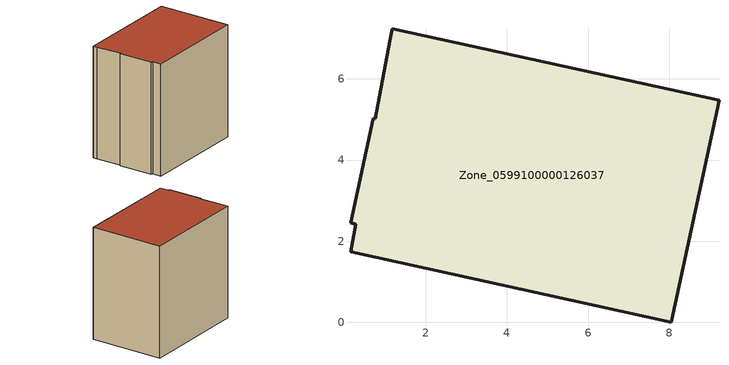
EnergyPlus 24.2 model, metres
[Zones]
Zone_0599100000126037
 floor ground (C_G): 0.14,1.74 0.27,2.42 0.15,2.46 0.7,5.03 0.76,5.02 1.11,6.93 1.17,7.24 9.23,5.48 8.05,0 z0
 wall outside (C_F): 8.05,0 9.23,5.48 1.17,7.24 1.11,6.93 0.76,5.02 0.7,5.03 0.15,2.46 0.27,2.42 0.14,1.74 8.05,0 z0:8.49
 roof outside (C_R): 0.27,2.42 0.14,1.74 8.05,0 9.23,5.48 1.17,7.24 1.11,6.93 0.76,5.02 0.7,5.03 0.15,2.46 z8.49
[BUILDING]
Pand.0599100000126037: North Axis=0; Terrain=City; Loads Convergence Tolerance Value=0.04; Temperature Convergence Tolerance Value=0.4; Solar Distribution=FullExterior; Maximum Number of Warmup Days=25; Minimum Number of Warmup Days=1
[Site:Location]
Rotterdam.The.Hague.AP_ZH_NLD Design_Conditions: Latitude=51.96; Longitude=4.45; Time Zone=1; Elevation=-4.5
[SITE:GROUNDTEMPERATURE:BUILDINGSURFACE]
18, 18, 18, 18, 18, 18, 18, 18, 18, 18, 18, 18
[MATERIAL] Thermal Absorptance=0.9; Solar Absorptance=0.7; Visible Absorptance=0.7
Name | Roughness | Thickness | Conductivity | Density | Specific Heat
G.TC.1975-1991 | MediumSmooth | 0.15 | 0.288461 | 540 | 1210
F.TC.1975-1991 | Rough | 0.3 | 0.230769 | 1920 | 840
R.TC.1975-1991 | MediumRough | 0.2 | 0.153846 | 1500 | 1000
[CONSTRUCTION]
C_G: G.TC.1975-1991
C_F: F.TC.1975-1991
C_R: R.TC.1975-1991
[ZONE]
Zone_0599100000126037: Type=1; Multiplier=1; Ceiling Height=Autocalculate; Volume=Autocalculate; Floor Area=autocalculate; Part of Total Floor Area=Yes
[ZONEINFILTRATION:DESIGNFLOWRATE]
Infil_Zone_0599100000126037: Zone or ZoneList or Space or SpaceList=Zone_0599100000126037; Schedule=AlwaysOn; Design Flow Rate Calculation Method=Flow/Area; Flow Rate per Floor Area=0.003; Constant Term Coefficient=1; Temperature Term Coefficient=0; Velocity Term Coefficient=0; Velocity Squared Term Coefficient=0
[HVACTEMPLATE:ZONE:IDEALLOADSAIRSYSTEM]
Zone_0599100000126037: Maximum Heating Supply Air Temperature=50; Minimum Cooling Supply Air Temperature=13; Maximum Heating Supply Air Humidity Ratio=0.0156; Minimum Cooling Supply Air Humidity Ratio=0.0077; Heating Limit=NoLimit; Cooling Limit=NoLimit; Dehumidification Control Type=ConstantSensibleHeatRatio; Cooling Sensible Heat Ratio=0.7; Dehumidification Setpoint=60; Humidification Control Type=None; Humidification Setpoint=30; Outdoor Air Method=None; Outdoor Air Flow Rate per Person=0.00944; Outdoor Air Flow Rate per Zone Floor Area=0; Outdoor Air Flow Rate per Zone=0; Demand Controlled Ventilation Type=None; Outdoor Air Economizer Type=NoEconomizer; Heat Recovery Type=None; Sensible Heat Recovery Effectiveness=0.7; Latent Heat Recovery Effectiveness=0.65
[ZONECONTROL:THERMOSTAT]
ThermostatControl_Zone_0599100000126037: Zone or ZoneList=Zone_0599100000126037; Control Type Schedule=DualSetpointControlType; Control 1=Thermostat_Zone_0599100000126037; Temperature Difference Between Cutout And Setpoint=0
[THERMOSTATSETPOINT:DUALSETPOINT]
Thermostat_Zone_0599100000126037: Heating Setpoint Temperature Schedule=HeatingSetpoint_Zone_0599100000126037; Cooling Setpoint Temperature Schedule=CoolingSetpoint_Zone_0599100000126037
[SCHEDULE:COMPACT]
HeatingSetpoint_Zone_0599100000126037: Through: 12/31, For: AllDays, Until: 24:00, 21
CoolingSetpoint_Zone_0599100000126037: Through: 12/31, For: AllDays, Until: 24:00, 24
DualSetpointControlType: Through: 12/31, For: AllDays, Until: 24:00, 4
AlwaysOn: Through: 12/31, For: AllDays, Until: 24:00, 1
